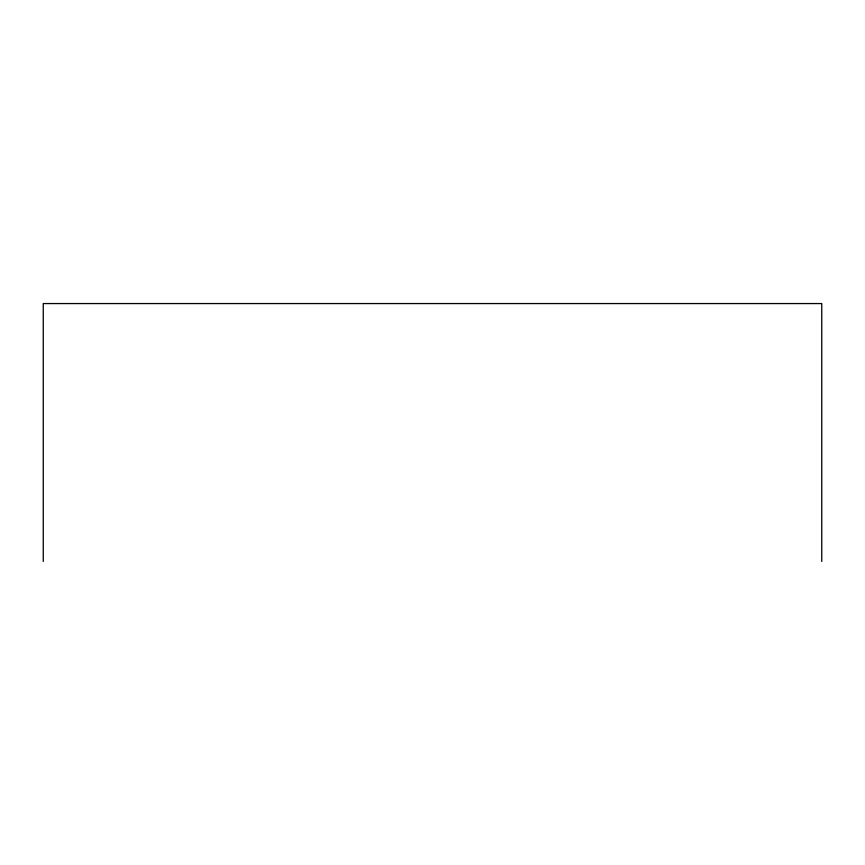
<?xml version="1.0" encoding="UTF-8"?>
<svg xmlns="http://www.w3.org/2000/svg" width="865" height="865" viewBox="0 0 865 865"><rect width="100%" height="100%" fill="white"/><g stroke="black" fill="none" stroke-linecap="round" stroke-linejoin="round"><path stroke-width="1.3" d="M821.75 561.439L821.75 303.561L43.25 303.561L43.25 561.439"/></g></svg>
